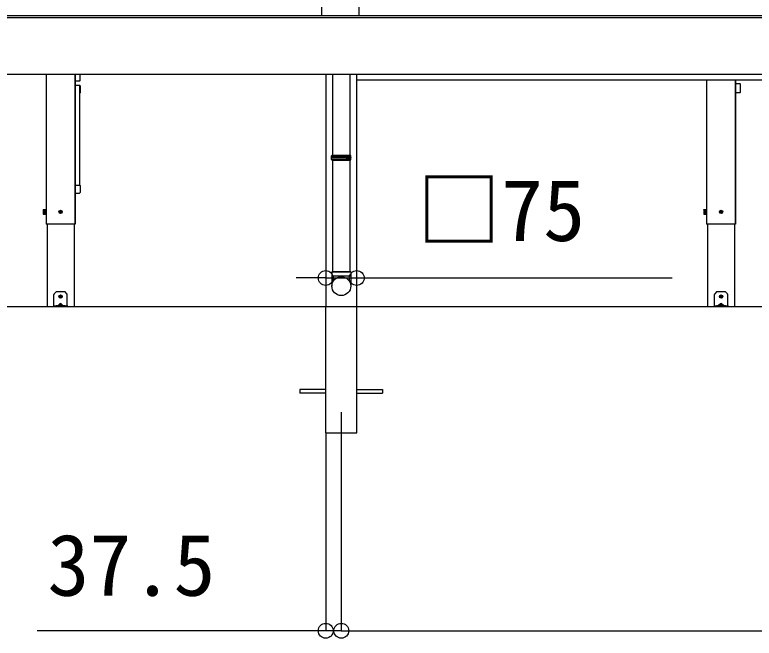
# Model space of a CAD drawing. Units: millimetres, scale not verified. Extents: x -10500 to 10500, y -15600 to 15524.
# Drawn here: x -8584 to -6793, y -5628 to -4117 of the extents above; entities that cross this region are included whole.
import ezdxf
from ezdxf.enums import TextEntityAlignment as Align

# ---------------------------------------------------------------- set-up
doc = ezdxf.new("R2010")
doc.units = ezdxf.units.MM
doc.header["$LTSCALE"] = 80
for name, color, linetype in [('0-3_YKK_12', 2, 'Continuous'), ('0-4_YKK_A1', 4, 'Continuous'), ('0-5_YKK_D', 6, 'Continuous')]:
    doc.layers.add(name, color=color, linetype=linetype)
doc.styles.add('ＭＳ ゴシック', font='')
doc.styles.get('ＭＳ ゴシック').set_extended_font_data('MS Gothic')

msp = doc.modelspace()

# ---------------------------------------------------------------- linework, layer by layer
at = {"layer": '0-3_YKK_12'}
msp.add_line((-7793, -5080.17), (-7793, -5180.17), dxfattribs=at)
at = {"layer": '0-4_YKK_A1'}
for p, q in [((-7840.5, -1983.76), (-7840.5, -4120.17)), ((-7750.5, -1983.76), (-7750.5, -4120.17)), ((3986.5, -4125.17), (-9571.02, -4125.17)), ((-5988, -4120.17), (-8657, -4120.17)), ((-5988, -4262.17), (-8657, -4262.17)), ((-8508.08, -4262.17), (-8508.08, -4625.17)), ((-8508, -4262.17), (-8508, -4625.17)), ((-8438, -4262.17), (-8438, -4625.17)), ((-8438, -4262.17), (-8438, -4625.17)), ((-8437.92, -4262.17), (-8437.92, -4625.17)), ((-8425.8, -4276.37), (-8425.8, -4262.17)), ((-7830.5, -4262.17), (-7830.5, -4825.17)), ((-7814, -4262.17), (-7814, -4457.98)), ((-7772, -4262.17), (-7772, -4457.98)), ((-7755.5, -4825.17), (-7755.5, -4262.17)), ((-8437.2, -4277.37), (-8426.8, -4277.37)), ((-7755.5, -4275.17), (-4190.5, -4275.17)), ((-6908.08, -4275.17), (-6908.08, -4625.17)), ((-6908, -4275.17), (-6908, -4625.17)), ((-6838, -4275.17), (-6838, -4625.17)), ((-6837.92, -4625.17), (-6837.92, -4275.17)), ((-8426.8, -4288.51), (-8437.2, -4288.51)), ((-8426.8, -4288.76), (-8437.2, -4288.76)), ((-8427, -4289.13), (-8437, -4289.13)), ((-8426, -4530.76), (-8426, -4290.05)), ((-8425.8, -4289.51), (-8425.8, -4306.67)), ((-6826.8, -4284.97), (-6837.2, -4284.97)), ((-6825.8, -4304.37), (-6825.8, -4285.97)), ((-6837.2, -4305.37), (-6826.8, -4305.37)), ((-7816.5, -4459.98), (-7815.5, -4457.98)), ((-7815.5, -4457.98), (-7770.5, -4457.98)), ((-7769.5, -4459.98), (-7770.5, -4457.98)), ((-7816.5, -4463.49), (-7816.5, -4459.98)), ((-7816.5, -4459.98), (-7769.5, -4459.98)), ((-7816.5, -4467.98), (-7816.5, -4464.47)), ((-7815.5, -4469.98), (-7816.5, -4467.98)), ((-7769.5, -4467.98), (-7816.5, -4467.98)), ((-7815.5, -4469.98), (-7770.5, -4469.98)), ((-7814, -4469.98), (-7814, -4740.17)), ((-7772, -4469.98), (-7772, -4740.17)), ((-7770.5, -4469.98), (-7769.5, -4467.98)), ((-7769.5, -4463.49), (-7769.5, -4459.98)), ((-7769.5, -4467.98), (-7769.5, -4464.47)), ((-8437.2, -4530.39), (-8426.8, -4530.39)), ((-8425.8, -4531.31), (-8425.8, -4531.44)), ((-8425.8, -4531.44), (-8425.8, -4531.97)), ((-8437.2, -4549.46), (-8426.8, -4549.46)), ((-8425.8, -4531.97), (-8425.8, -4534.53)), ((-8425.8, -4534.53), (-8425.8, -4546.23)), ((-8514.8, -4590.17), (-8514.35, -4589.4)), ((-8514.8, -4590.17), (-8514.8, -4600.17)), ((-8514.8, -4600.17), (-8514.35, -4600.95)), ((-8514.35, -4589.4), (-8510.8, -4589.4)), ((-8514.35, -4592.29), (-8510.8, -4592.29)), ((-8514.35, -4598.06), (-8510.8, -4598.06)), ((-8514.35, -4600.95), (-8510.8, -4600.95)), ((-8510.8, -4589.4), (-8510.8, -4600.95)), ((-8509.6, -4588.92), (-8508, -4588.92)), ((-8475.24, -4594.67), (-8474.14, -4594.65)), ((-8475.24, -4595.67), (-8474.14, -4595.69)), ((-8474.14, -4594.65), (-8473.62, -4594.55)), ((-8474.14, -4595.69), (-8473.62, -4595.79)), ((-8473.52, -4594.04), (-8473.62, -4594.55)), ((-8473.52, -4596.31), (-8473.62, -4595.79)), ((-8473.5, -4592.93), (-8473.52, -4594.04)), ((-8473.5, -4597.42), (-8473.52, -4596.31)), ((-8472.5, -4592.93), (-8472.48, -4594.04)), ((-8472.5, -4597.42), (-8472.48, -4596.31)), ((-8472.48, -4594.04), (-8472.38, -4594.55)), ((-8472.48, -4596.31), (-8472.38, -4595.79)), ((-8471.86, -4594.65), (-8472.38, -4594.55)), ((-8471.86, -4595.69), (-8472.38, -4595.79)), ((-8470.76, -4594.67), (-8471.86, -4594.65)), ((-8470.76, -4595.67), (-8471.86, -4595.69)), ((-6914.8, -4590.17), (-6914.35, -4589.4)), ((-6914.8, -4590.17), (-6914.8, -4600.17)), ((-6914.8, -4600.17), (-6914.35, -4600.95)), ((-6914.35, -4589.4), (-6910.8, -4589.4)), ((-6914.35, -4592.29), (-6910.8, -4592.29)), ((-6914.35, -4598.06), (-6910.8, -4598.06)), ((-6914.35, -4600.95), (-6910.8, -4600.95)), ((-6910.8, -4589.4), (-6910.8, -4600.95)), ((-6909.6, -4588.92), (-6908, -4588.92)), ((-6875.24, -4594.67), (-6874.14, -4594.65)), ((-6875.24, -4595.67), (-6874.14, -4595.69)), ((-6874.14, -4594.65), (-6873.62, -4594.55)), ((-6874.14, -4595.69), (-6873.62, -4595.79)), ((-6873.52, -4594.04), (-6873.62, -4594.55)), ((-6873.52, -4596.31), (-6873.62, -4595.79)), ((-6873.5, -4592.93), (-6873.52, -4594.04)), ((-6873.5, -4597.42), (-6873.52, -4596.31)), ((-6872.5, -4592.93), (-6872.48, -4594.04)), ((-6872.5, -4597.42), (-6872.48, -4596.31)), ((-6872.48, -4594.04), (-6872.38, -4594.55)), ((-6872.48, -4596.31), (-6872.38, -4595.79)), ((-6871.86, -4594.65), (-6872.38, -4594.55)), ((-6871.86, -4595.69), (-6872.38, -4595.79)), ((-6870.76, -4594.67), (-6871.86, -4594.65)), ((-6870.76, -4595.67), (-6871.86, -4595.69)), ((-8437.92, -4625.17), (-8508.08, -4625.17)), ((-8505.65, -4625.17), (-8505.65, -4825.17)), ((-8440.35, -4625.17), (-8440.35, -4825.17)), ((-6837.92, -4625.17), (-6908.08, -4625.17)), ((-6905.65, -4625.17), (-6905.65, -4825.17)), ((-6840.35, -4625.17), (-6840.35, -4825.17)), ((-7770, -4740.17), (-7816, -4740.17)), ((-7816, -4740.17), (-7816, -4774.83)), ((-7814, -4740.17), (-7772, -4740.17)), ((-7770, -4740.17), (-7770, -4774.83)), ((-7816, -4750.17), (-7770, -4750.17)), ((-8489, -4822.17), (-8489, -4795)), ((-8484, -4789.17), (-8488.41, -4793.59)), ((-8462, -4789.17), (-8484, -4789.17)), ((-8475.24, -4799.67), (-8474.14, -4799.65)), ((-8474.14, -4799.65), (-8473.62, -4799.55)), ((-8473.52, -4799.04), (-8473.62, -4799.55)), ((-8473.5, -4797.93), (-8473.52, -4799.04)), ((-8472.5, -4797.93), (-8472.48, -4799.04)), ((-8472.48, -4799.04), (-8472.38, -4799.55)), ((-8471.86, -4799.65), (-8472.38, -4799.55)), ((-8470.76, -4799.67), (-8471.86, -4799.65)), ((-8457.59, -4793.59), (-8462, -4789.17)), ((-8457, -4822.17), (-8457, -4795)), ((-6889, -4822.17), (-6889, -4795)), ((-6884, -4789.17), (-6888.41, -4793.59)), ((-6862, -4789.17), (-6884, -4789.17)), ((-6875.24, -4799.67), (-6874.14, -4799.65)), ((-6874.14, -4799.65), (-6873.62, -4799.55)), ((-6873.52, -4799.04), (-6873.62, -4799.55)), ((-6873.5, -4797.93), (-6873.52, -4799.04)), ((-6872.5, -4797.93), (-6872.48, -4799.04)), ((-6872.48, -4799.04), (-6872.38, -4799.55)), ((-6871.86, -4799.65), (-6872.38, -4799.55)), ((-6870.76, -4799.67), (-6871.86, -4799.65)), ((-6857.59, -4793.59), (-6862, -4789.17)), ((-6857, -4822.17), (-6857, -4795)), ((-8474.44, -4817.71), (-8478.9, -4822.17)), ((-8475.24, -4800.67), (-8474.14, -4800.69)), ((-8474.14, -4800.69), (-8473.62, -4800.79)), ((-8473.52, -4801.31), (-8473.62, -4800.79)), ((-8473.5, -4802.42), (-8473.52, -4801.31)), ((-8472.5, -4802.42), (-8472.48, -4801.31)), ((-8472.48, -4801.31), (-8472.38, -4800.79)), ((-8471.86, -4800.69), (-8472.38, -4800.79)), ((-8470.76, -4800.67), (-8471.86, -4800.69)), ((-8467.1, -4822.17), (-8471.56, -4817.71)), ((-6874.44, -4817.71), (-6878.9, -4822.17)), ((-6875.24, -4800.67), (-6874.14, -4800.69)), ((-6874.14, -4800.69), (-6873.62, -4800.79)), ((-6873.52, -4801.31), (-6873.62, -4800.79)), ((-6873.5, -4802.42), (-6873.52, -4801.31)), ((-6872.5, -4802.42), (-6872.48, -4801.31)), ((-6872.48, -4801.31), (-6872.38, -4800.79)), ((-6871.86, -4800.69), (-6872.38, -4800.79)), ((-6870.76, -4800.67), (-6871.86, -4800.69)), ((-6867.1, -4822.17), (-6871.56, -4817.71)), ((2685.06, -4825.17), (-9571.02, -4825.17)), ((-8440.35, -4825.17), (-8505.65, -4825.17)), ((-8489, -4822.67), (-8489, -4822.17)), ((-8489, -4825.17), (-8489, -4822.67)), ((-8489, -4822.67), (-8488.41, -4822.67)), ((-8488.41, -4825.17), (-8489, -4825.17)), ((-8488.41, -4822.67), (-8484, -4822.67)), ((-8462, -4822.67), (-8484, -4822.67)), ((-8462, -4825.17), (-8484, -4825.17)), ((-8477, -4821.75), (-8477, -4822.17)), ((-8477, -4822.17), (-8469, -4822.17)), ((-8476.5, -4822.67), (-8469.5, -4822.67)), ((-8469, -4821.75), (-8469, -4822.17)), ((-8462, -4825.17), (-8462, -4822.67)), ((-8462, -4822.67), (-8457.59, -4822.67)), ((-8457.59, -4825.17), (-8462, -4825.17)), ((-8457.59, -4822.67), (-8457, -4822.67)), ((-8457, -4822.17), (-8457, -4822.67)), ((-7830.5, -5130.17), (-7830.5, -4825.17)), ((-7755.5, -5130.17), (-7755.5, -4825.17)), ((-6840.35, -4825.17), (-6905.65, -4825.17)), ((-6889, -4822.67), (-6889, -4822.17)), ((-6889, -4825.17), (-6889, -4822.67)), ((-6889, -4822.67), (-6888.41, -4822.67)), ((-6888.41, -4825.17), (-6889, -4825.17)), ((-6888.41, -4822.67), (-6884, -4822.67)), ((-6862, -4822.67), (-6884, -4822.67)), ((-6862, -4825.17), (-6884, -4825.17)), ((-6877, -4821.75), (-6877, -4822.17)), ((-6877, -4822.17), (-6869, -4822.17)), ((-6876.5, -4822.67), (-6869.5, -4822.67)), ((-6869, -4821.75), (-6869, -4822.17)), ((-6862, -4825.17), (-6862, -4822.67)), ((-6862, -4822.67), (-6857.59, -4822.67)), ((-6857.59, -4825.17), (-6862, -4825.17)), ((-6857.59, -4822.67), (-6857, -4822.67)), ((-6857, -4822.17), (-6857, -4822.67)), ((-7830.5, -5025.67), (-7893, -5025.67)), ((-7893, -5025.67), (-7893, -5034.67)), ((-7755.5, -5025.67), (-7693, -5025.67)), ((-7693, -5025.67), (-7693, -5034.67)), ((-7830.5, -5034.67), (-7893, -5034.67)), ((-7755.5, -5034.67), (-7693, -5034.67)), ((-7830.5, -5130.17), (-7755.5, -5130.17))]:
    msp.add_line(p, q, dxfattribs=at)
for points in [[(-7816.5, -4463.5), (-7816.38, -4463.5), (-7816.23, -4463.5), (-7816.03, -4463.5), (-7815.8, -4463.5), (-7815.53, -4463.5), (-7815.22, -4463.51), (-7814.87, -4463.51), (-7814.48, -4463.51), (-7814.06, -4463.51), (-7813.6, -4463.51), (-7813.11, -4463.51), (-7812.58, -4463.51), (-7812.02, -4463.51), (-7811.43, -4463.52), (-7810.81, -4463.52), (-7810.15, -4463.52), (-7809.47, -4463.52), (-7808.76, -4463.52), (-7808.02, -4463.52), (-7807.26, -4463.52), (-7806.47, -4463.52), (-7805.66, -4463.52), (-7804.83, -4463.52), (-7803.98, -4463.52), (-7803.11, -4463.52), (-7802.22, -4463.52), (-7800.4, -4463.51), (-7798.54, -4463.51), (-7796.63, -4463.51), (-7792.76, -4463.5), (-7790.82, -4463.5), (-7788.9, -4463.5), (-7787.01, -4463.49), (-7785.16, -4463.49), (-7783.36, -4463.49), (-7782.49, -4463.49), (-7781.63, -4463.49), (-7780.79, -4463.49), (-7779.97, -4463.48)], [(-7815.21, -4464.46), (-7815.52, -4464.46), (-7815.79, -4464.46), (-7816.03, -4464.46), (-7816.22, -4464.46), (-7816.38, -4464.46), (-7816.5, -4464.46)], [(-7769.5, -4464.49), (-7775.39, -4464.48), (-7778.35, -4464.48), (-7779.11, -4464.48), (-7779.91, -4464.48), (-7780.72, -4464.48), (-7781.56, -4464.47), (-7782.41, -4464.47), (-7783.29, -4464.47), (-7784.18, -4464.47), (-7785.09, -4464.47), (-7786.94, -4464.47), (-7788.83, -4464.46), (-7790.76, -4464.46), (-7792.7, -4464.46), (-7796.57, -4464.45), (-7798.48, -4464.45), (-7800.35, -4464.45), (-7801.27, -4464.45), (-7802.17, -4464.45), (-7803.06, -4464.45), (-7803.93, -4464.44), (-7804.79, -4464.44), (-7805.62, -4464.44), (-7806.43, -4464.44), (-7807.22, -4464.44), (-7807.99, -4464.44), (-7808.73, -4464.44), (-7809.44, -4464.44), (-7810.12, -4464.44), (-7810.78, -4464.45), (-7811.41, -4464.45), (-7812, -4464.45), (-7812.56, -4464.45), (-7813.09, -4464.45), (-7813.59, -4464.45), (-7814.04, -4464.45), (-7814.47, -4464.45), (-7814.86, -4464.45), (-7815.21, -4464.46)], [(-7779.97, -4463.48), (-7779.18, -4463.48), (-7778.42, -4463.48), (-7775.44, -4463.48), (-7769.5, -4463.47)], [(-8425.8, -4546.23), (-8425.8, -4548.27), (-8425.8, -4548.46)], [(-8508, -4601.42), (-8509.6, -4601.42), (-8509.6, -4588.92)], [(-6908, -4601.42), (-6909.6, -4601.42), (-6909.6, -4588.92)], [(-8484, -4822.67), (-8484, -4825.17), (-8488.41, -4825.17)], [(-8457, -4822.67), (-8457, -4825.17), (-8457.59, -4825.17)], [(-6884, -4822.67), (-6884, -4825.17), (-6888.41, -4825.17)], [(-6857, -4822.67), (-6857, -4825.17), (-6857.59, -4825.17)]]:
    msp.add_lwpolyline(points, dxfattribs=at)
for points in [[(-8510.8, -4589.42), (-8509.6, -4589.42), (-8509.6, -4600.92), (-8510.8, -4600.92)], [(-6910.8, -4589.42), (-6909.6, -4589.42), (-6909.6, -4600.92), (-6910.8, -4600.92)]]:
    msp.add_lwpolyline(points, close=True, dxfattribs=at)
for centre, radius in [((-8473, -4595.17), 4), ((-8470.88, -4597.29), 0.3), ((-6873, -4595.17), 4), ((-6870.88, -4597.29), 0.3), ((-7792.91, -4774.83), 22.91), ((-8473, -4800.17), 4), ((-6873, -4800.17), 4), ((-8470.88, -4802.29), 0.3), ((-6870.88, -4802.29), 0.3)]:
    msp.add_circle(centre, radius, dxfattribs=at)
for centre, radius, start, end in [((-8437.2, -4276.37), 1, 223.92867, 270), ((-8426.8, -4276.37), 1, 270, 0), ((-8437.2, -4289.51), 1, 90, 136.07133), ((-8437.21, -4289.79), 1.03, 89.33234, 133.67747), ((-8437.04, -4290.09), 0.964, 87.79679, 156.39643), ((-8426.96, -4290.09), 0.964, 2.3873, 92.20321), ((-8426.8, -4289.51), 1, 0, 90), ((-8426.76, -4289.73), 0.964, 2.3873, 92.20321), ((-6837.2, -4285.97), 1, 90, 136.07133), ((-6826.8, -4285.97), 1, 0, 90), ((-8426.68, -4306.66), 0.881, 320.61871, 359.66491), ((-6837.2, -4304.37), 1, 223.92867, 270), ((-6826.8, -4304.37), 1, 270, 0), ((-7816.5, -4463.98), 0.5, 285.49629, 74.51275), ((-7769.5, -4463.98), 0.5, 105.48725, 254.50371), ((-8437.24, -4531.35), 0.964, 87.79679, 135.1392), ((-8426.76, -4531.35), 0.964, 2.3873, 92.20321), ((-8437.2, -4548.46), 1, 223.92867, 270), ((-8426.8, -4548.46), 1, 270, 0), ((-8512.24, -4590.84), 2.56, 145.61708, 214.38292), ((-8505.25, -4595.17), 9.55, 162.41276, 197.58724), ((-8512.24, -4599.5), 2.56, 145.61708, 214.38292), ((-8473, -4595.17), 2.3, 167.44414, 192.55586), ((-8473, -4595.17), 2.3, 77.44414, 102.55586), ((-8473, -4595.17), 2.3, 257.44414, 282.55586), ((-8473, -4595.17), 2.3, 347.44414, 12.55586), ((-6912.24, -4590.84), 2.56, 145.61708, 214.38292), ((-6905.25, -4595.17), 9.55, 162.41276, 197.58724), ((-6912.24, -4599.5), 2.56, 145.61708, 214.38292), ((-6873, -4595.17), 2.3, 167.44414, 192.55586), ((-6873, -4595.17), 2.3, 77.44414, 102.55586), ((-6873, -4595.17), 2.3, 257.44414, 282.55586), ((-6873, -4595.17), 2.3, 347.44414, 12.55586), ((-8487, -4795), 2, 135, 180), ((-8473, -4800.17), 2.3, 167.44414, 192.55586), ((-8473, -4800.17), 2.3, 77.44414, 102.55586), ((-8473, -4800.17), 2.3, 347.44414, 12.55586), ((-8459, -4795), 2, 0, 45), ((-6887, -4795), 2, 135, 180), ((-6873, -4800.17), 2.3, 167.44414, 192.55586), ((-6873, -4800.17), 2.3, 77.44414, 102.55586), ((-6873, -4800.17), 2.3, 347.44414, 12.55586), ((-6859, -4795), 2, 0, 45), ((-8473, -4800.17), 2.3, 257.44414, 282.55586), ((-6873, -4800.17), 2.3, 257.44414, 282.55586), ((-8476, -4821.75), 1, 126.03188, 180), ((-8476.5, -4822.17), 0.5, 180, 270), ((-8473, -4825.87), 6.1, 53.96812, 126.03188), ((-8469.5, -4822.17), 0.5, 270, 0), ((-8470, -4821.75), 1, 0, 53.96812), ((-6876, -4821.75), 1, 126.03188, 180), ((-6876.5, -4822.17), 0.5, 180, 270), ((-6873, -4825.87), 6.1, 53.96812, 126.03188), ((-6869.5, -4822.17), 0.5, 270, 0), ((-6870, -4821.75), 1, 0, 53.96812)]:
    msp.add_arc(centre, radius, start, end, dxfattribs=at)
for centre, major_axis, ratio, start_param, end_param in [((-8473, -4820.6), (0, -3.54), 0.707107, 2.5261129, 3.7570724), ((-6873, -4820.6), (0, -3.54), 0.707107, 2.5261129, 3.7570724), ((-8478.4, -4822.17), (0.688, 0.425), 0.381966, 2.1243707, 3.695167), ((-8467.6, -4822.17), (0.688, -0.425), 0.381966, 5.7296109, 7.3004073), ((-6878.4, -4822.17), (0.688, 0.425), 0.381966, 2.1243707, 3.695167), ((-6867.6, -4822.17), (0.688, -0.425), 0.381966, 5.7296109, 7.3004073)]:
    msp.add_ellipse(centre, major_axis=major_axis, ratio=ratio, start_param=start_param, end_param=end_param, dxfattribs=at)
at = {"layer": '0-5_YKK_D'}
for p, q in [((-7830.5, -4755.17), (-7902.5, -4755.17)), ((-7830.5, -4755.17), (-7830.5, -4756.17)), ((-7830.5, -4755.17), (-7755.5, -4755.17)), ((-7755.5, -4755.17), (-6991.36, -4755.17)), ((-7830.5, -5131.17), (-7830.5, -5611.17)), ((-7793, -5181.17), (-7793, -5611.17)), ((-7793, -5181.17), (-7793, -5611.17)), ((-7830.5, -5610.17), (-8529.73, -5610.17)), ((-7793, -5610.17), (-7830.5, -5610.17)), ((-7793, -5610.17), (-4153, -5610.17)), ((-7793, -5610.17), (-7721, -5610.17))]:
    msp.add_line(p, q, dxfattribs=at)
for centre in [(-7830.5, -4755.17), (-7755.5, -4755.17), (-7830.5, -5610.17), (-7793, -5610.17), (-7793, -5610.17)]:
    msp.add_circle(centre, 18, dxfattribs=at)

# ---------------------------------------------------------------- texts
at = {"layer": '0-5_YKK_D', "style": 'ＭＳ ゴシック'}
for s, p in [('□75', (-7609.75, -4710.54)), ('37.5', (-8504.8, -5570.17))]:
    msp.add_text(s, height=149.6, dxfattribs=at).set_placement(p, align=Align.BOTTOM_LEFT)

doc.saveas('drawing.dxf')
